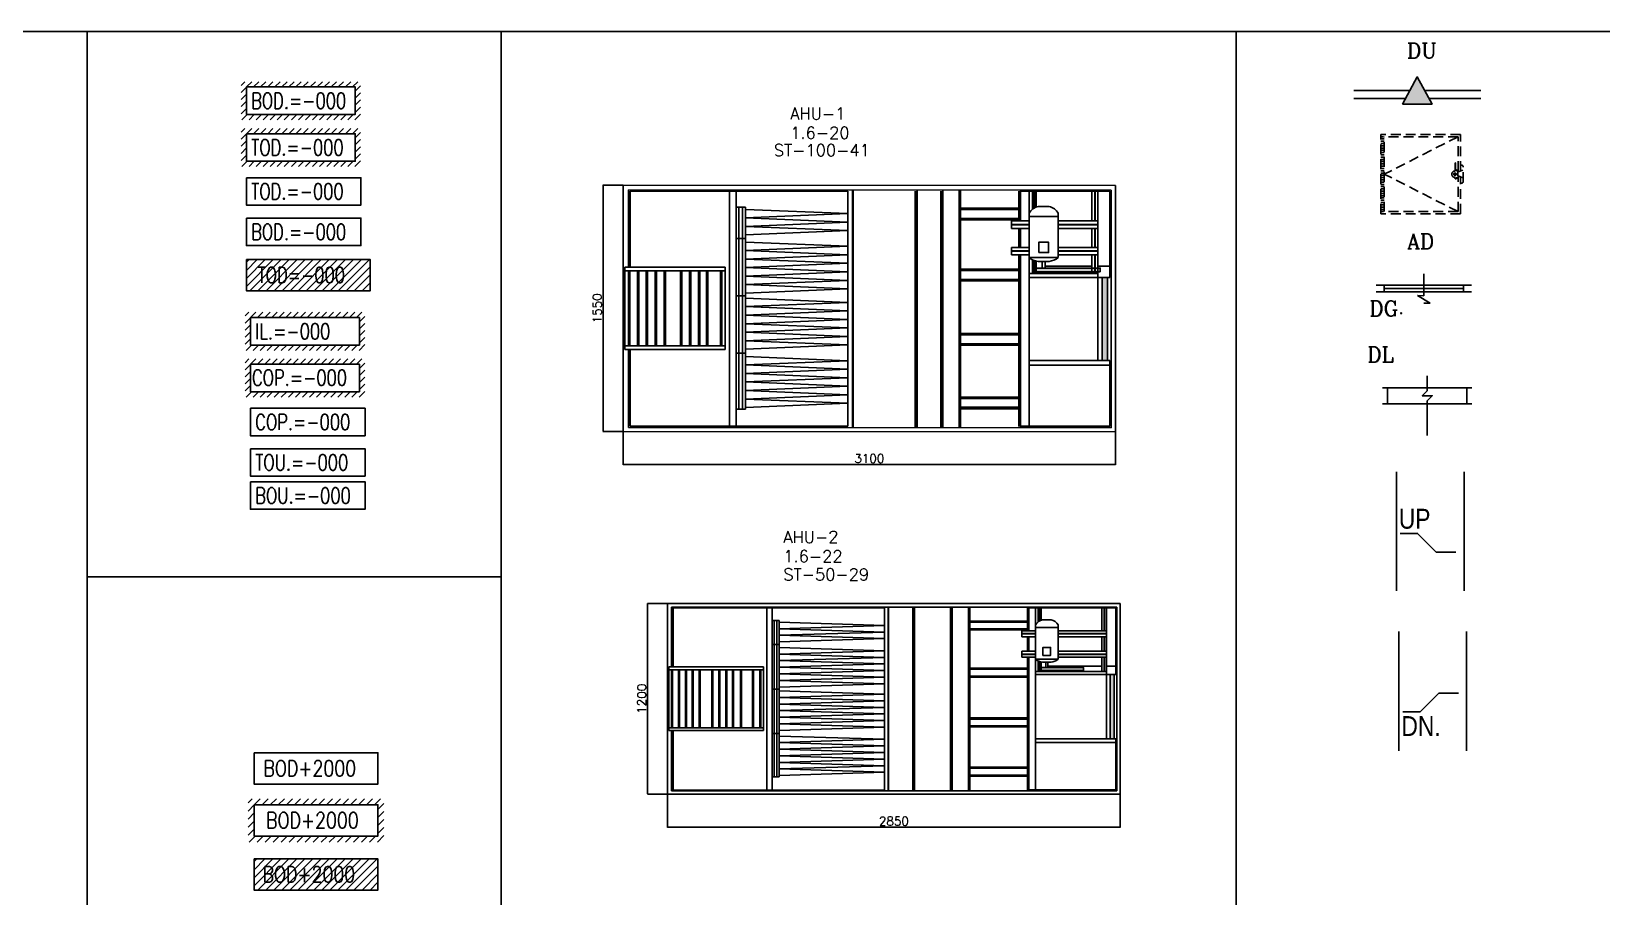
# Model space of a CAD drawing. Extents: x 462150 to 608263, y 35809 to 85242.
# Drawn here: x 579621 to 589503, y 75629 to 81073 of the extents above; entities that cross this region are included whole.
import ezdxf

# ---------------------------------------------------------------- set-up
doc = ezdxf.new("R2010")
doc.units = 0
doc.header["$LTSCALE"] = 500
doc.header["$MEASUREMENT"] = 0
doc.linetypes.add('HIDDEN', pattern=[0.375, 0.25, -0.125])
for name, color, linetype in [('AC-AD', 120, 'Continuous'), ('AC-DUCT SUPPLY', 4, 'Continuous'), ('AC-FLEXIBLE', 2, 'Continuous'), ('AC-LEADER', 7, 'Continuous'), ('BOTOM-OF-D-F-G', 7, 'Continuous'), ('EQP', 1, 'Continuous'), ('M-TEXT', 7, 'Continuous'), ('M_A_H_ARROW', 2, 'Continuous'), ('M_ARR', 2, 'Continuous'), ('M_DOOR-L', 101, 'Continuous'), ('M_SDUCT', 4, 'Continuous'), ('MFP-TEXT', 11, 'Continuous'), ('PL-W-DIM', 161, 'Continuous'), ('PL-W-TEXT', 7, 'Continuous')]:
    doc.layers.add(name, color=color, linetype=linetype)
doc.styles.add('FF-LOOP', font='romanc.shx', dxfattribs={"height": 2})
doc.styles.add('nour', font='swissci.ttf', dxfattribs={"height": 125})
doc.styles.add('PL-W-DIM', font='romanc.shx', dxfattribs={"height": 55})
doc.styles.add('PL-W-TEXT1', font='romanc.shx', dxfattribs={"height": 0.3})
doc.styles.add('ROMANS', font='romans.shx', dxfattribs={"width": 0.8, "height": 100})
doc.dimstyles.new('PL-W-DIM', dxfattribs={"dimscale": 0, "dimtxt": 55, "dimasz": 1, "dimexe": 2, "dimexo": 2, "dimgap": 10, "dimtad": 1, "dimdec": 0, "dimrnd": 5, "dimzin": 1, "dimdsep": 46, "dimtxsty": 'PL-W-DIM', "dimcen": 1, "dimdle": 0.025, "dimclrd": 256, "dimclre": 256, "dimclrt": 256, "dimadec": 0, "dimazin": 0, "dimtfac": 5, "dimtdec": 0, "dimtofl": 0, "dimtmove": 2, "dimatfit": 3, "dimfxl": 1, "dimtolj": 1, "dimtzin": 0, "dimarcsym": 0})

# ---------------------------------------------------------------- blocks, each defined once
blk = doc.blocks.new('AD')
at = {"layer": 'AC-AD', "linetype": 'HIDDEN', "ltscale": 0.5}
for p, q in [((478.6, 250), (-21.4, 250)), ((-21.4, -250), (-21.4, 250)), ((464.3, 235.7), (-21.4, 235.7)), ((0, 221.4), (-21.4, 221.4)), ((0, 207.1), (-21.4, 207.1)), ((464.3, 235.7), (0, 0)), ((0, -235.7), (0, 235.7)), ((464.3, 20.2), (464.3, 235.7)), ((478.6, 18.6), (478.6, 250)), ((0, 192.9), (-21.4, 192.9)), ((0, 178.6), (-21.4, 178.6)), ((0, 164.3), (-21.4, 164.3)), ((0, 150), (-21.4, 150)), ((0, 135.7), (-21.4, 135.7)), ((0, 121.4), (-21.4, 121.4)), ((0, 107.1), (-21.4, 107.1)), ((0, 92.9), (-21.4, 92.9)), ((0, 78.6), (-21.4, 78.6)), ((0, 64.3), (-21.4, 64.3)), ((0, 50), (-21.4, 50)), ((0, 35.7), (-21.4, 35.7)), ((0, 21.4), (-21.4, 21.4)), ((0, 7.1), (-21.4, 7.1)), ((464.3, -235.7), (0, 0)), ((445.9, 23.3), (445.9, 70.2)), ((448.4, 27.6), (448.4, 70.2)), ((462.4, -8), (462.4, 11.2)), ((495.2, 24.1), (464.4, 13.9)), ((478.6, 56.1), (488.2, 56.1)), ((495.3, -49), (495.3, 49)), ((0, -7.1), (-21.4, -7.1)), ((0, -21.4), (-21.4, -21.4)), ((0, -35.7), (-21.4, -35.7)), ((0, -50), (-21.4, -50)), ((0, -64.3), (-21.4, -64.3)), ((0, -78.6), (-21.4, -78.6)), ((0, -92.9), (-21.4, -92.9)), ((445.9, -24.3), (445.9, -28.8)), ((495.2, -24.1), (464.2, -10.6)), ((464.3, -235.7), (464.3, -21.3)), ((478.6, -250), (478.6, -16.9)), ((478.6, -56.1), (488.2, -56.1)), ((0, -107.1), (-21.4, -107.1)), ((0, -121.4), (-21.4, -121.4)), ((0, -135.7), (-21.4, -135.7)), ((0, -150), (-21.4, -150)), ((0, -164.3), (-21.4, -164.3)), ((0, -178.6), (-21.4, -178.6)), ((0, -192.9), (-21.4, -192.9)), ((0, -207.1), (-21.4, -207.1)), ((0, -221.4), (-21.4, -221.4)), ((464.3, -235.7), (-21.4, -235.7)), ((478.6, -250), (-21.4, -250))]:
    blk.add_line(p, q, dxfattribs=at)
for radius in [7.58, 3.68]:
    blk.add_circle((445, -0.5), radius, dxfattribs=at)
for centre, radius, start, end in [((445, -0.5), 20.2, 96.78899, 263.21101), ((442.2, 23.3), 3.71, 276.78899, 0), ((447.2, 70.2), 1.26, 0, 180), ((445, -0.5), 28.3, 33.8853, 88.20984), ((445, -0.5), 24.8, 36.1882, 87.95398), ((465.3, 11.2), 2.86, 108.26113, 180), ((488.2, 49), 7.14, 0, 90), ((442.2, -24.3), 3.71, 0, 83.21101), ((445, -0.5), 24.8, 272.04602, 332.76406), ((445, -0.5), 28.3, 271.79016, 333.23396), ((465.3, -8), 2.86, 180, 246.51841), ((488.2, -49), 7.14, 270, 0)]:
    blk.add_arc(centre, radius, start, end, dxfattribs=at)
blk = doc.blocks.new('*D558')
at = {"layer": 'Defpoints', "color": 0}
for p in [(583220, 80106), (583345.2, 80106), (583344.7, 78555.8)]:
    blk.add_point(p, dxfattribs=at)
at = {"layer": 'PL-W-DIM', "lineweight": -2}
for p, q in [((583343.2, 80106), (583218, 80106)), ((583219.6, 78556.9), (583220, 80105)), ((583342.7, 78555.8), (583217.6, 78555.9))]:
    blk.add_line(p, q, dxfattribs=at)
at = {"layer": 'PL-W-DIM'}
for points in [[(583219.8, 80105), (583220.2, 80105), (583220, 80106)], [(583219.4, 78556.9), (583219.7, 78556.9), (583219.6, 78555.9)]]:
    blk.add_solid(points, dxfattribs=at)
at = {"layer": 'PL-W-DIM', "insert": (583182.3, 79330.9), "char_height": 55, "attachment_point": 5, "rotation": 89.98347, "style": 'PL-W-DIM'}
blk.add_mtext('\\A1;1550', dxfattribs=at)
blk = doc.blocks.new('*D563')
at = {"layer": 'Defpoints', "color": 0}
for p in [(583499.5, 77474.3), (583624.2, 77474.3), (583624.2, 76274.3)]:
    blk.add_point(p, dxfattribs=at)
at = {"layer": 'PL-W-DIM', "lineweight": -2}
for p, q in [((583622.2, 77474.3), (583497.5, 77474.3)), ((583499.5, 76275.3), (583499.5, 77473.3)), ((583622.2, 76274.3), (583497.5, 76274.3))]:
    blk.add_line(p, q, dxfattribs=at)
at = {"layer": 'PL-W-DIM'}
for points in [[(583499.4, 77473.3), (583499.7, 77473.3), (583499.5, 77474.3)], [(583499.4, 76275.3), (583499.7, 76275.3), (583499.5, 76274.3)]]:
    blk.add_solid(points, dxfattribs=at)
at = {"layer": 'PL-W-DIM', "insert": (583462, 76874.3), "char_height": 55, "attachment_point": 5, "rotation": 90, "style": 'PL-W-DIM'}
blk.add_mtext('\\A1;1200', dxfattribs=at)
blk = doc.blocks.new('*D556')
at = {"layer": 'Defpoints', "color": 0}
for p in [(583624.2, 76274.3), (586474.2, 76274.3), (583624.2, 76067.1)]:
    blk.add_point(p, dxfattribs=at)
at = {"layer": 'PL-W-DIM', "lineweight": -2}
for p, q in [((583624.2, 76272.3), (583624.2, 76065.1)), ((586474.2, 76272.3), (586474.2, 76065.1)), ((586473.2, 76067.1), (583625.2, 76067.1))]:
    blk.add_line(p, q, dxfattribs=at)
at = {"layer": 'PL-W-DIM'}
for points in [[(583625.2, 76067.2), (583625.2, 76066.9), (583624.2, 76067.1)], [(586473.2, 76067.2), (586473.2, 76066.9), (586474.2, 76067.1)]]:
    blk.add_solid(points, dxfattribs=at)
at = {"layer": 'PL-W-DIM', "insert": (585049.2, 76104.6), "char_height": 55, "attachment_point": 5, "style": 'PL-W-DIM'}
blk.add_mtext('\\A1;2850', dxfattribs=at)
blk = doc.blocks.new('*D557')
at = {"layer": 'Defpoints', "color": 0}
for p in [(583344.7, 78555.8), (586444.4, 78556), (583344.7, 78348.6)]:
    blk.add_point(p, dxfattribs=at)
at = {"layer": 'PL-W-DIM', "lineweight": -2}
for p, q in [((583344.7, 78553.8), (583344.7, 78346.6)), ((586444.4, 78554), (586444.4, 78346.8)), ((586443.4, 78348.8), (583345.7, 78348.6))]:
    blk.add_line(p, q, dxfattribs=at)
at = {"layer": 'PL-W-DIM'}
for points in [[(583345.7, 78348.8), (583345.7, 78348.5), (583344.7, 78348.6)], [(586443.4, 78349), (586443.4, 78348.7), (586444.4, 78348.8)]]:
    blk.add_solid(points, dxfattribs=at)
at = {"layer": 'PL-W-DIM', "insert": (584894.6, 78386.2), "char_height": 55, "attachment_point": 5, "rotation": 0.00379, "style": 'PL-W-DIM'}
blk.add_mtext('\\A1;3100', dxfattribs=at)
blk = doc.blocks.new('M_A_H_ARROWS')
at = {"layer": 'M_A_H_ARROW'}
blk.add_lwpolyline([(6, 0, 0, 1, 0), (4, 0, 0, 0, 0), (0, 0, 0, 0, 0)], format="xyseb", dxfattribs=at)
blk = doc.blocks.new('M_A_H_ARROWR')
at = {"layer": 'M_A_H_ARROW', "color": 2}
blk.add_lwpolyline([(0, 0), (-2, 0), (-3.5, 0), (-4, 0.5), (-4, -0.5), (-4.5, 0), (-6, 0)], dxfattribs=at)
blk = doc.blocks.new('DL.')
at = {"layer": 'M_DOOR-L'}
for p, q in [((-281.2, 0), (281.2, 0)), ((-250, 0), (-250, -100)), ((250, 0), (250, -100)), ((-281.2, -100), (281.2, -100))]:
    blk.add_line(p, q, dxfattribs=at)
at = {"layer": 'M_ARR', "xscale": 62.5, "yscale": 62.5, "zscale": 62.5, "rotation": 270}
blk.add_blockref('M_A_H_ARROWR', (0, -300), dxfattribs=at)
blk = doc.blocks.new('SAR')
at = {"layer": 'AC-LEADER'}
for p, q in [((-0.1926, -0.0401), (-0.1452, 0.0401)), ((-0.1915, 0), (-0.1926, -0.0401)), ((-0.1452, 0.0401), (-0.1451, 0))]:
    blk.add_line(p, q, dxfattribs=at)
blk.add_lwpolyline([(-0.1915, 0), (-0.3301, 0)], dxfattribs=at)
blk.add_lwpolyline([(0, 0, 0, 0.0372, 0), (-0.0744, 0, 0, 0, 0), (-0.1451, 0, 0, 0, 0)], format="xyseb", dxfattribs=at)
blk = doc.blocks.new('DG')
at = {"layer": 'AC-DUCT SUPPLY'}
for p, q in [((0, 0.3), (0, -0.3)), ((0.0405, 0.3), (0.0405, -0.3)), ((0.0405, 0.25), (0, 0.25)), ((0.0405, -0.25), (0, -0.25))]:
    blk.add_line(p, q, dxfattribs=at)
at = {"layer": 'AC-LEADER'}
blk.add_line((0.0203, 0.25), (0.0203, -0.25), dxfattribs=at)
blk.add_blockref('SAR', (0.2576, 0))
blk = doc.blocks.new('DU')
at = {"layer": 'AC-FLEXIBLE'}
blk.add_hatch(color=256, dxfattribs=at).paths.add_polyline_path([(0, 0), (-93.4, -170.2), (93.4, -170.2)])
for p, q in [((-46.7, -85.1), (-400, -85.1)), ((400, -85.1), (46.7, -85.1)), ((-74.1, -135.1), (-400, -135.1)), ((400, -135.1), (74.1, -135.1))]:
    blk.add_line(p, q, dxfattribs=at)
blk.add_lwpolyline([(-93.4, -170.2), (93.4, -170.2), (0, 0), (0, 0)], close=True, dxfattribs=at)

msp = doc.modelspace()

# ---------------------------------------------------------------- hatches: boundary and pattern name
h = msp.add_hatch()
h.set_pattern_fill('ANSI31', color=256, scale=285.714286, style=0)
h.set_pattern_definition([(45, (564634.044, 86716.21), (-25.253814, 25.253814), [])])
h.paths.add_polyline_path([(581753.1, 79637.4), (580973.6, 79637.4), (580973.6, 79441), (581753.1, 79441)])
h.paths.add_polyline_path([(581017.2, 79465.3), (581688.1, 79465.3), (581688.1, 79615.3), (581017.2, 79615.3)], flags=24)
h = msp.add_hatch()
h.set_pattern_fill('ANSI31', color=256, scale=285.714286, style=0)
h.set_pattern_definition([(45, (564682.78, 84059.543), (-25.253814, 25.253814), [])])
h.paths.add_polyline_path([(581839.9, 76245), (580984.2, 76245), (580984.2, 75972.4), (581839.9, 75972.4)])
h.paths.add_polyline_path([(581801.8, 76206.9), (581801.8, 76010.5), (581022.3, 76010.5), (581022.3, 76206.9)], flags=16)
h.paths.add_polyline_path([(581065.9, 76034.8), (581736.8, 76034.8), (581736.8, 76184.8), (581065.9, 76184.8)], flags=8)
h = msp.add_hatch()
h.set_pattern_fill('ANSI31', color=256, scale=285.714286, style=0)
h.set_pattern_definition([(45, (564682.78, 82945.257), (-25.253814, 25.253814), [])])
h.paths.add_polyline_path([(581801.8, 75866.5), (581022.3, 75866.5), (581022.3, 75670), (581801.8, 75670)])
h.paths.add_polyline_path([(581065.9, 75694.4), (581736.8, 75694.4), (581736.8, 75844.4), (581065.9, 75844.4)], flags=24)
at = {"layer": 'BOTOM-OF-D-F-G'}
h = msp.add_hatch(dxfattribs=at)
h.set_pattern_fill('ANSI31', scale=251.428571, style=0)
h.set_pattern_definition([(45, (566594.787, 87633.55), (-22.223356, 22.223356), [])])
h.paths.add_polyline_path([(581693.1, 80756.8), (580940, 80756.8), (580940, 80516.9), (581693.1, 80516.9)])
h.paths.add_polyline_path([(581659.5, 80723.3), (581659.5, 80550.4), (580973.6, 80550.4), (580973.6, 80723.3)], flags=16)
h.paths.add_polyline_path([(581011.9, 80571.8), (581602.4, 80571.8), (581602.4, 80703.8), (581011.9, 80703.8)], flags=8)
h = msp.add_hatch(dxfattribs=at)
h.set_pattern_fill('ANSI31', scale=251.428571, style=0)
h.set_pattern_definition([(45, (566594.787, 87339.55), (-22.223356, 22.223356), [])])
h.paths.add_polyline_path([(581693.1, 80462.8), (580940, 80462.8), (580940, 80222.9), (581693.1, 80222.9)])
h.paths.add_polyline_path([(581659.5, 80429.3), (581659.5, 80256.4), (580973.6, 80256.4), (580973.6, 80429.3)], flags=16)
h.paths.add_polyline_path([(581011.9, 80277.8), (581602.4, 80277.8), (581602.4, 80409.8), (581011.9, 80409.8)], flags=8)
h = msp.add_hatch(dxfattribs=at)
h.set_pattern_fill('ANSI31', scale=251.428571, style=0)
h.set_pattern_definition([(45, (566620.57, 86182.83), (-22.223356, 22.223356), [])])
h.paths.add_polyline_path([(581718.9, 79306.1), (580965.8, 79306.1), (580965.8, 79066.1), (581718.9, 79066.1)])
h.paths.add_polyline_path([(581685.3, 79272.5), (581685.3, 79099.7), (580999.4, 79099.7), (580999.4, 79272.5)], flags=16)
h.paths.add_polyline_path([(581037.7, 79121.1), (581628.2, 79121.1), (581628.2, 79253.1), (581037.7, 79253.1)], flags=8)
h = msp.add_hatch(dxfattribs=at)
h.set_pattern_fill('ANSI31', scale=251.428571, style=0)
h.set_pattern_definition([(45, (566620.57, 85888.83), (-22.223356, 22.223356), [])])
h.paths.add_polyline_path([(581718.9, 79012.1), (580965.8, 79012.1), (580965.8, 78772.1), (581718.9, 78772.1)])
h.paths.add_polyline_path([(581685.3, 78978.5), (581685.3, 78805.7), (580999.4, 78805.7), (580999.4, 78978.5)], flags=16)
h.paths.add_polyline_path([(581037.7, 78827.1), (581628.2, 78827.1), (581628.2, 78959.1), (581037.7, 78959.1)], flags=8)
at = {"layer": 'EQP'}
for points in [[(586348.5, 79559.8), (585921.9, 79559.8), (585921.9, 79583.6), (586348.5, 79583.6)], [(586393.7, 79525.6), (586393.7, 79003.4), (586361.1, 79003.4), (586361.1, 79525.6)], [(586241.7, 77052.9), (585957.6, 77052.9), (585957.6, 77071.4), (586241.7, 77071.4)], [(586435, 77026.5), (586435, 76622.2), (586409.7, 76622.2), (586409.7, 77026.5)]]:
    msp.add_hatch(color=256, dxfattribs=at).paths.add_polyline_path(points)

# ---------------------------------------------------------------- linework, layer by layer
msp.add_line((579971.4, 77641.9), (582578.3, 77641.9))
for points in [[(577364.5, 81073), (579971.4, 81073), (579971.4, 70092.2), (577364.5, 70092.2)], [(579971.4, 81073), (582578.3, 81073), (582578.3, 70092.2), (579971.4, 70092.2)], [(582578.3, 81073), (587204.2, 81073), (587204.2, 70092.2), (582578.3, 70092.2)], [(587204.2, 81073), (589811.1, 81073), (589811.1, 70092.2), (587204.2, 70092.2)]]:
    msp.add_lwpolyline(points, close=True)
at = {"layer": 'BOTOM-OF-D-F-G', "color": 7}
for points in [[(580973.6, 80723.3), (581659.5, 80723.3), (581659.5, 80550.4), (580973.6, 80550.4)], [(580973.6, 80429.3), (581659.5, 80429.3), (581659.5, 80256.4), (580973.6, 80256.4)], [(580973.6, 80152.7), (581695, 80152.7), (581695, 79979.9), (580973.6, 79979.9)], [(580973.6, 79898.2), (581695, 79898.2), (581695, 79725.4), (580973.6, 79725.4)], [(580973.6, 79637.4), (581753.1, 79637.4), (581753.1, 79441), (580973.6, 79441)], [(580999.4, 79272.5), (581685.3, 79272.5), (581685.3, 79099.7), (580999.4, 79099.7)], [(580999.4, 78978.5), (581685.3, 78978.5), (581685.3, 78805.7), (580999.4, 78805.7)], [(580999.4, 78702), (581720.8, 78702), (581720.8, 78529.2), (580999.4, 78529.2)], [(580999.4, 78447.5), (581720.8, 78447.5), (581720.8, 78274.7), (580999.4, 78274.7)], [(580999.4, 78239.5), (581720.8, 78239.5), (581720.8, 78066.7), (580999.4, 78066.7)]]:
    msp.add_lwpolyline(points, close=True, dxfattribs=at)
at = {"layer": 'BOTOM-OF-D-F-G', "color": 7, "elevation": 0}
for points in [[(581022.3, 76533.9), (581801.8, 76533.9), (581801.8, 76337.4), (581022.3, 76337.4)], [(581022.3, 76206.9), (581801.8, 76206.9), (581801.8, 76010.5), (581022.3, 76010.5)], [(581022.3, 75866.5), (581801.8, 75866.5), (581801.8, 75670), (581022.3, 75670)]]:
    msp.add_lwpolyline(points, close=True, dxfattribs=at)
at = {"layer": 'EQP'}
for p, q in [((583345.2, 80106), (583345.2, 78556)), ((583345.2, 80106), (586444.4, 80104)), ((583379.1, 80075.7), (583379.1, 79589.3)), ((583379.1, 80075.7), (586417.5, 80073.8)), ((583390.4, 80068.8), (583390.4, 79589.3)), ((584760.4, 80068.8), (583390.4, 80068.8)), ((584014.2, 78588.3), (584014.2, 80068.8)), ((584057.2, 78588.3), (584057.2, 80068.8)), ((584759.2, 78588.3), (584759.2, 80068.8)), ((584789.4, 78581.4), (584789.4, 80075.7)), ((584792.5, 78581.4), (584792.5, 80075.7)), ((585182.3, 78581.4), (585182.3, 80068.8)), ((585185.4, 78581.4), (585185.4, 80068.8)), ((585195.1, 78581.4), (585195.1, 80075.7)), ((585343.9, 78581.4), (585343.9, 80068.8)), ((585347.1, 78581.4), (585347.1, 80068.8)), ((585356.7, 78581.4), (585356.7, 80075.7)), ((585459.2, 78579.4), (585459.2, 80073.8)), ((585468.8, 78579.4), (585468.8, 80073.8)), ((585836, 79880.4), (585836, 80066.9)), ((585845.7, 79880.4), (585845.7, 80073.8)), ((586407.6, 80066.9), (585845.7, 80066.9)), ((585900.2, 80066.9), (585900.2, 78588.7)), ((585921.9, 80066.9), (585921.9, 79954.5)), ((585932.7, 80066.9), (585932.7, 79961.6)), ((585937, 80066.9), (585937, 79963.9)), ((585945, 80066.9), (585945, 79967.2)), ((586295.2, 79880.4), (586295.2, 80066.9)), ((586313.2, 79880.4), (586313.2, 80066.9)), ((586317, 79880.4), (586317, 80066.9)), ((586332.1, 79003.4), (586332.1, 80066.9)), ((586407.6, 79525.6), (586407.6, 80066.9)), ((586417.5, 80073.8), (586417.5, 78579.4)), ((586444.4, 80104), (586444.4, 78554)), ((584114.9, 79966.2), (584057.2, 79966.2)), ((584073.4, 79966.2), (584073.4, 78695.7)), ((584096.5, 79966.2), (584096.5, 78695.7)), ((584114.9, 79966.2), (584114.9, 78695.7)), ((584114.9, 79953.5), (584759.2, 79926.7)), ((585468.8, 79960.5), (585836, 79960.5)), ((585468.8, 79951.9), (585836, 79951.9)), ((586026.4, 79970.4), (585956.9, 79970.4)), ((586026.4, 79970.4), (585956.9, 79970.4)), ((584114.9, 79900), (584759.2, 79926.7)), ((584114.9, 79900), (584759.2, 79873.2)), ((584114.9, 79846.4), (584759.2, 79873.2)), ((585468.8, 79896.3), (585836, 79896.3)), ((585468.8, 79887.7), (585836, 79887.7)), ((585789.7, 79833.1), (585789.7, 79880.4)), ((585900.2, 79880.4), (585789.7, 79880.4)), ((585789.7, 79857.9), (585900.2, 79857.9)), ((585789.7, 79855.6), (585900.2, 79855.6)), ((586083.1, 79909), (585900.2, 79909)), ((586083.1, 79909), (585900.2, 79909)), ((586083.1, 79928.7), (586083.1, 79650)), ((586083.1, 79909), (586083.1, 79650)), ((586332.1, 79880.4), (586083.1, 79880.4)), ((586083.1, 79857.9), (586332.1, 79857.9)), ((586083.1, 79855.6), (586332.1, 79855.6)), ((584114.9, 79770.4), (584057.2, 79770.4)), ((584114.9, 79846.4), (584759.2, 79819.6)), ((584114.9, 79792.8), (584759.2, 79819.6)), ((585789.7, 79833.1), (585900.2, 79833.1)), ((585836, 79714.4), (585836, 79833.1)), ((585845.7, 79714.4), (585845.7, 79833.1)), ((586332.1, 79833.1), (586083.1, 79833.1)), ((586295.2, 79714.4), (586295.2, 79833.1)), ((586313.2, 79714.4), (586313.2, 79833.1)), ((586317, 79714.4), (586317, 79833.1)), ((584114.9, 79747.7), (584759.2, 79720.9)), ((584114.9, 79694.2), (584759.2, 79720.9)), ((584114.9, 79694.2), (584759.2, 79667.4)), ((584114.9, 79640.6), (584759.2, 79667.4)), ((585789.7, 79667.1), (585789.7, 79714.4)), ((585900.2, 79714.4), (585789.7, 79714.4)), ((585789.7, 79691.9), (585900.2, 79691.9)), ((585789.7, 79689.6), (585900.2, 79689.6)), ((585789.7, 79667.1), (585900.2, 79667.1)), ((585836, 78586.3), (585836, 79667.1)), ((585845.7, 78579.4), (585845.7, 79667.1)), ((586332.1, 79714.4), (586083.1, 79714.4)), ((586083.1, 79691.9), (586332.1, 79691.9)), ((586083.1, 79689.6), (586332.1, 79689.6)), ((586332.1, 79667.1), (586083.1, 79667.1)), ((586295.2, 79549.2), (586295.2, 79667.1)), ((586313.2, 79549.2), (586313.2, 79667.1)), ((586317, 79549.2), (586317, 79667.1)), ((583356.3, 79589.3), (583356.3, 79072.6)), ((583356.3, 79589.3), (583986.4, 79589.3)), ((583356.3, 79566.8), (583986.4, 79566.8)), ((583379.1, 79566.8), (583379.1, 79095.1)), ((583387.2, 79566.8), (583387.2, 79095.1)), ((583435.1, 79566.8), (583435.1, 79095.1)), ((583443.2, 79566.8), (583443.2, 79095.1)), ((583491.1, 79566.8), (583491.1, 79095.1)), ((583499.2, 79566.8), (583499.2, 79095.1)), ((583547.1, 79566.8), (583547.1, 79095.1)), ((583555.2, 79566.8), (583555.2, 79095.1)), ((583603.1, 79566.8), (583603.1, 79095.1)), ((583611.2, 79566.8), (583611.2, 79095.1)), ((583706.8, 79566.8), (583706.8, 79095.1)), ((583714.9, 79566.8), (583714.9, 79095.1)), ((583762.8, 79566.8), (583762.8, 79095.1)), ((583770.9, 79566.8), (583770.9, 79095.1)), ((583818.8, 79566.8), (583818.8, 79095.1)), ((583826.9, 79566.8), (583826.9, 79095.1)), ((583870.3, 79566.8), (583870.3, 79095.1)), ((583878.4, 79566.8), (583878.4, 79095.1)), ((583958.9, 79566.8), (583958.9, 79095.1)), ((583967, 79566.8), (583967, 79095.1)), ((583986.4, 79589.3), (583986.4, 79072.6)), ((584114.9, 79640.6), (584759.2, 79613.8)), ((584114.9, 79587), (584759.2, 79613.8)), ((584114.9, 79587), (584759.2, 79560.2)), ((584114.9, 79533.5), (584759.2, 79560.2)), ((585468.8, 79577), (585836, 79577)), ((585468.8, 79568.4), (585836, 79568.4)), ((586083.1, 79650), (585900.2, 79650)), ((586083.1, 79650), (585900.2, 79650)), ((585921.9, 79549.2), (585921.9, 79635.4)), ((585932.7, 79549.2), (585932.7, 79631)), ((585937, 79549.2), (585937, 79629.6)), ((585945, 79549.2), (585945, 79627.7)), ((586026.4, 79626.1), (585956.9, 79626.1)), ((586026.4, 79626.1), (585956.9, 79626.1)), ((585983.4, 79583.6), (585983.4, 79626.1)), ((586000.4, 79583.6), (586000.4, 79626.1)), ((586295.2, 79595), (586000.4, 79595)), ((586407.6, 79595), (586332.1, 79595)), ((584114.9, 79533.5), (584759.2, 79506.7)), ((584114.9, 79479.9), (584759.2, 79506.7)), ((584114.9, 79479.9), (584759.2, 79453.1)), ((585468.8, 79512.8), (585836, 79512.8)), ((585468.8, 79504.2), (585836, 79504.2)), ((586332.1, 79549.2), (585900.2, 79549.2)), ((586407.6, 79525.6), (585900.2, 79525.6)), ((584114.9, 79409.4), (584057.2, 79409.4)), ((584114.9, 79426.3), (584759.2, 79453.1)), ((584114.9, 79394.7), (584759.2, 79368)), ((584114.9, 79341.2), (584759.2, 79368)), ((584114.9, 79341.2), (584759.2, 79314.4)), ((584114.9, 79287.6), (584759.2, 79314.4)), ((584114.9, 79287.6), (584759.2, 79260.8)), ((584114.9, 79234), (584759.2, 79260.8)), ((584114.9, 79234), (584759.2, 79207.3)), ((584114.9, 79180.5), (584759.2, 79207.3)), ((584114.9, 79180.5), (584759.2, 79153.7)), ((585468.8, 79172.5), (585836, 79172.5)), ((585468.8, 79163.9), (585836, 79163.9)), ((583356.3, 79095.1), (583986.4, 79095.1)), ((583356.3, 79072.6), (583986.4, 79072.6)), ((583379.1, 79072.6), (583379.1, 78581.4)), ((583390.4, 79072.6), (583390.4, 78588.3)), ((584114.9, 79126.9), (584759.2, 79153.7)), ((584114.9, 79126.9), (584759.2, 79100.1)), ((584114.9, 79073.4), (584759.2, 79100.1)), ((585468.8, 79108.3), (585836, 79108.3)), ((585468.8, 79099.7), (585836, 79099.7)), ((584114.9, 79048.7), (584057.2, 79048.7)), ((584114.9, 79027.9), (584759.2, 79001.1)), ((584114.9, 78974.3), (584759.2, 79001.1)), ((584114.9, 78974.3), (584759.2, 78947.6)), ((586407.6, 79003.4), (585900.2, 79003.4)), ((586407.6, 78973.5), (585900.2, 78973.5)), ((586407.6, 78588.7), (586407.6, 79003.4)), ((584114.9, 78920.8), (584759.2, 78947.6)), ((584114.9, 78920.8), (584759.2, 78894)), ((584114.9, 78867.2), (584759.2, 78894)), ((584114.9, 78867.2), (584759.2, 78840.4)), ((584114.9, 78813.7), (584759.2, 78840.4)), ((584114.9, 78813.7), (584759.2, 78786.9)), ((584114.9, 78760.1), (584759.2, 78786.9)), ((585468.8, 78772.1), (585836, 78772.1)), ((584114.9, 78695.7), (584057.2, 78695.7)), ((584114.9, 78760.1), (584759.2, 78733.3)), ((584114.9, 78706.5), (584759.2, 78733.3)), ((585468.8, 78763.5), (585836, 78763.5)), ((585468.8, 78707.8), (585836, 78707.8)), ((585468.8, 78699.2), (585836, 78699.2)), ((583379.1, 78581.4), (586417.5, 78579.4)), ((584760.4, 78588.3), (583390.4, 78588.3)), ((586407.6, 78588.7), (585845.7, 78588.7)), ((583345.2, 78556), (586444.4, 78554)), ((583624.2, 77474.3), (583624.2, 76274.3)), ((583624.2, 77474.3), (586474.2, 77474.3)), ((583650.5, 77450.9), (583650.5, 77074.3)), ((583650.5, 77450.9), (586453.4, 77450.9)), ((583659.2, 77445.5), (583659.2, 77074.3)), ((584990.8, 77445.5), (583659.2, 77445.5)), ((584249.2, 76299.3), (584249.2, 77445.5)), ((584282.5, 76299.3), (584282.5, 77445.5)), ((584989.8, 76299.3), (584989.8, 77445.5)), ((585013.2, 76294), (585013.2, 77450.9)), ((585015.7, 76294), (585015.7, 77450.9)), ((585168.1, 76294), (585168.1, 77445.5)), ((585170.5, 76294), (585170.5, 77445.5)), ((585178, 76294), (585178, 77450.9)), ((585406.2, 76294), (585406.2, 77445.5)), ((585408.6, 76294), (585408.6, 77445.5)), ((585416.1, 76294), (585416.1, 77450.9)), ((585519.6, 76294), (585519.6, 77450.9)), ((585527.1, 76294), (585527.1, 77450.9)), ((585891.1, 77301.1), (585891.1, 77445.5)), ((585898.6, 77301.1), (585898.6, 77450.9)), ((586445.8, 77445.5), (585898.6, 77445.5)), ((585940.8, 77445.5), (585940.8, 76301.2)), ((585957.6, 77445.5), (585957.6, 77358.5)), ((585965.9, 77445.5), (585965.9, 77364.1)), ((585969.2, 77445.5), (585969.2, 77365.8)), ((585975.5, 77445.5), (585975.5, 77368.4)), ((586358.7, 77301.1), (586358.7, 77445.5)), ((586372.7, 77301.1), (586372.7, 77445.5)), ((586375.6, 77301.1), (586375.6, 77445.5)), ((586387.3, 76622.2), (586387.3, 77445.5)), ((586445.8, 77026.5), (586445.8, 77445.5)), ((586453.4, 77450.9), (586453.4, 76294)), ((586474.2, 77474.3), (586474.2, 76274.3)), ((584327.2, 77366.1), (584282.5, 77366.1)), ((584295, 77366.1), (584295, 76382.5)), ((584312.9, 77366.1), (584312.9, 76382.5)), ((584327.2, 77366.1), (584327.2, 76382.5)), ((584327.2, 77356.3), (584989.8, 77335.5)), ((584327.2, 77314.8), (584989.8, 77335.5)), ((584327.2, 77314.8), (584989.8, 77294.1)), ((584327.2, 77273.3), (584989.8, 77294.1)), ((585527.1, 77363.2), (585891.1, 77363.2)), ((585527.1, 77356.5), (585891.1, 77356.5)), ((585527.1, 77313.5), (585891.1, 77313.5)), ((585527.1, 77306.8), (585891.1, 77306.8)), ((585855.2, 77264.6), (585855.2, 77301.1)), ((585940.8, 77301.1), (585855.2, 77301.1)), ((585855.2, 77283.7), (585940.8, 77283.7)), ((586082.3, 77323.3), (585940.8, 77323.3)), ((586082.3, 77323.3), (585940.8, 77323.3)), ((586038.5, 77370.9), (585984.6, 77370.9)), ((586038.5, 77370.9), (585984.6, 77370.9)), ((586082.3, 77338.6), (586082.3, 77122.8)), ((586082.3, 77323.3), (586082.3, 77122.8)), ((586387.3, 77301.1), (586082.3, 77301.1)), ((586082.3, 77283.7), (586387.3, 77283.7)), ((584327.2, 77214.5), (584282.5, 77214.5)), ((584327.2, 77273.3), (584989.8, 77252.6)), ((584327.2, 77231.9), (584989.8, 77252.6)), ((584327.2, 77196.9), (584989.8, 77176.2)), ((585855.2, 77282), (585940.8, 77282)), ((585855.2, 77264.6), (585940.8, 77264.6)), ((585891.1, 77172.6), (585891.1, 77264.6)), ((585898.6, 77172.6), (585898.6, 77264.6)), ((586082.3, 77282), (586387.3, 77282)), ((586387.3, 77264.6), (586082.3, 77264.6)), ((586358.7, 77172.6), (586358.7, 77264.6)), ((586372.7, 77172.6), (586372.7, 77264.6)), ((586375.6, 77172.6), (586375.6, 77264.6)), ((584327.2, 77155.5), (584989.8, 77176.2)), ((584327.2, 77155.5), (584989.8, 77134.7)), ((584327.2, 77114), (584989.8, 77134.7)), ((584327.2, 77114), (584989.8, 77093.3)), ((584327.2, 77072.5), (584989.8, 77093.3)), ((585855.2, 77136), (585855.2, 77172.6)), ((585940.8, 77172.6), (585855.2, 77172.6)), ((585855.2, 77155.2), (585940.8, 77155.2)), ((585855.2, 77153.5), (585940.8, 77153.5)), ((585855.2, 77136), (585940.8, 77136)), ((585891.1, 76299.3), (585891.1, 77136)), ((585898.6, 76294), (585898.6, 77136)), ((586082.3, 77122.8), (585940.8, 77122.8)), ((586082.3, 77122.8), (585940.8, 77122.8)), ((585957.6, 77044.8), (585957.6, 77111.5)), ((585965.9, 77044.8), (585965.9, 77108.1)), ((585969.2, 77044.8), (585969.2, 77107)), ((585975.5, 77044.8), (585975.5, 77105.5)), ((586038.5, 77104.3), (585984.6, 77104.3)), ((586038.5, 77104.3), (585984.6, 77104.3)), ((586005.1, 77071.4), (586005.1, 77104.3)), ((586018.3, 77071.4), (586018.3, 77104.3)), ((586387.3, 77172.6), (586082.3, 77172.6)), ((586082.3, 77155.2), (586387.3, 77155.2)), ((586082.3, 77153.5), (586387.3, 77153.5)), ((586387.3, 77136), (586082.3, 77136)), ((586358.7, 77044.8), (586358.7, 77136)), ((586372.7, 77044.8), (586372.7, 77136)), ((586375.6, 77044.8), (586375.6, 77136)), ((583632.9, 77074.3), (583632.9, 76674.3)), ((583632.9, 77074.3), (584227.6, 77074.3)), ((583632.9, 77056.9), (584227.6, 77056.9)), ((583650.5, 77056.9), (583650.5, 76691.7)), ((583656.8, 77056.9), (583656.8, 76691.7)), ((583693.9, 77056.9), (583693.9, 76691.7)), ((583700.1, 77056.9), (583700.1, 76691.7)), ((583737.2, 77056.9), (583737.2, 76691.7)), ((583743.5, 77056.9), (583743.5, 76691.7)), ((583780.6, 77056.9), (583780.6, 76691.7)), ((583786.8, 77056.9), (583786.8, 76691.7)), ((583823.9, 77056.9), (583823.9, 76691.7)), ((583830.2, 77056.9), (583830.2, 76691.7)), ((583904.2, 77056.9), (583904.2, 76691.7)), ((583910.5, 77056.9), (583910.5, 76691.7)), ((583947.5, 77056.9), (583947.5, 76691.7)), ((583953.8, 77056.9), (583953.8, 76691.7)), ((583990.9, 77056.9), (583990.9, 76691.7)), ((583997.1, 77056.9), (583997.1, 76691.7)), ((584034.2, 77056.9), (584034.2, 76691.7)), ((584040.5, 77056.9), (584040.5, 76691.7)), ((584083.8, 77056.9), (584083.8, 76691.7)), ((584090.1, 77056.9), (584090.1, 76691.7)), ((584158.5, 77056.9), (584158.5, 76691.7)), ((584164.7, 77056.9), (584164.7, 76691.7)), ((584206.4, 77056.9), (584206.4, 76691.7)), ((584212.7, 77056.9), (584212.7, 76691.7)), ((584227.6, 77074.3), (584227.6, 76674.3)), ((584327.2, 77072.5), (584989.8, 77051.8)), ((584327.2, 77031.1), (584989.8, 77051.8)), ((584327.2, 77031.1), (584989.8, 77010.3)), ((584327.2, 76989.6), (584989.8, 77010.3)), ((584327.2, 76989.6), (584989.8, 76968.9)), ((585527.1, 77066.3), (585891.1, 77066.3)), ((585527.1, 77059.6), (585891.1, 77059.6)), ((585527.1, 77016.6), (585891.1, 77016.6)), ((585527.1, 77009.9), (585891.1, 77009.9)), ((586387.3, 77044.8), (585940.8, 77044.8)), ((586445.8, 77026.5), (585940.8, 77026.5)), ((586358.7, 77080.2), (586018.3, 77080.2)), ((586445.8, 77080.2), (586387.3, 77080.2)), ((584327.2, 76935), (584282.5, 76935)), ((584327.2, 76948.1), (584989.8, 76968.9)), ((584327.2, 76923.7), (584989.8, 76902.9)), ((584327.2, 76882.2), (584989.8, 76902.9)), ((584327.2, 76882.2), (584989.8, 76861.5)), ((584327.2, 76840.7), (584989.8, 76861.5)), ((584327.2, 76840.7), (584989.8, 76820)), ((584327.2, 76799.3), (584989.8, 76820)), ((584327.2, 76799.3), (584989.8, 76778.5)), ((583632.9, 76691.7), (584227.6, 76691.7)), ((584327.2, 76757.8), (584989.8, 76778.5)), ((584327.2, 76757.8), (584989.8, 76737.1)), ((584327.2, 76716.3), (584989.8, 76737.1)), ((584327.2, 76716.3), (584989.8, 76695.6)), ((584327.2, 76674.9), (584989.8, 76695.6)), ((585527.1, 76753.1), (585891.1, 76753.1)), ((585527.1, 76746.5), (585891.1, 76746.5)), ((585527.1, 76703.4), (585891.1, 76703.4)), ((585527.1, 76696.8), (585891.1, 76696.8)), ((583632.9, 76674.3), (584227.6, 76674.3)), ((583650.5, 76674.3), (583650.5, 76294)), ((583659.2, 76674.3), (583659.2, 76299.3)), ((584327.2, 76655.8), (584282.5, 76655.8)), ((584327.2, 76639.7), (584989.8, 76618.9)), ((584327.2, 76598.2), (584989.8, 76618.9)), ((584327.2, 76598.2), (584989.8, 76577.5)), ((586445.8, 76622.2), (585940.8, 76622.2)), ((586445.8, 76599), (585940.8, 76599)), ((586445.8, 76301.2), (586445.8, 76622.2)), ((584327.2, 76556.7), (584989.8, 76577.5)), ((584327.2, 76556.7), (584989.8, 76536)), ((584327.2, 76515.3), (584989.8, 76536)), ((584327.2, 76515.3), (584989.8, 76494.5)), ((584327.2, 76473.8), (584989.8, 76494.5)), ((584327.2, 76473.8), (584989.8, 76453.1)), ((584327.2, 76432.3), (584989.8, 76453.1)), ((584327.2, 76432.3), (584989.8, 76411.6)), ((584327.2, 76390.9), (584989.8, 76411.6)), ((585527.1, 76443.1), (585891.1, 76443.1)), ((585527.1, 76436.4), (585891.1, 76436.4)), ((585527.1, 76393.4), (585891.1, 76393.4)), ((584990.8, 76299.3), (583659.2, 76299.3)), ((584327.2, 76382.5), (584282.5, 76382.5)), ((585527.1, 76386.7), (585891.1, 76386.7)), ((586445.8, 76301.2), (585898.6, 76301.2)), ((583624.2, 76274.3), (586474.2, 76274.3)), ((583650.5, 76294), (586453.4, 76294))]:
    msp.add_line(p, q, dxfattribs=at)
for points in [[(585960.7, 79681), (586022.6, 79681), (586022.6, 79746.6), (585960.7, 79746.6)], [(586348.5, 79559.8), (585921.9, 79559.8), (585921.9, 79583.6), (586348.5, 79583.6)], [(586393.7, 79525.6), (586393.7, 79003.4), (586361.1, 79003.4), (586361.1, 79525.6)], [(585987.6, 77146.8), (586035.5, 77146.8), (586035.5, 77197.6), (585987.6, 77197.6)], [(586241.7, 77052.9), (585957.6, 77052.9), (585957.6, 77071.4), (586241.7, 77071.4)], [(586435, 77026.5), (586435, 76622.2), (586409.7, 76622.2), (586409.7, 77026.5)]]:
    msp.add_lwpolyline(points, close=True, dxfattribs=at)
for centre, radius, start, end in [((585972.4, 79890.1), 81.9, 100.9408, 151.83738), ((586010.9, 79890.1), 81.9, 28.16262, 79.0592), ((585963.2, 79720.3), 94.3, 228.17746, 266.19323), ((586015.8, 79730.7), 105, 275.80733, 309.82198), ((585996.7, 77308.6), 63.4, 100.9408, 151.83738), ((586026.4, 77308.6), 63.4, 28.16262, 79.0592), ((585989.5, 77177.2), 73, 228.17746, 266.19323), ((586030.2, 77185.2), 81.3, 275.80733, 309.82198)]:
    msp.add_arc(centre, radius, start, end, dxfattribs=at)
at = {"layer": 'M_A_H_ARROW', "color": 2}
for points in [[(588393.5, 75814.2, 0, 80, 0), (588393.5, 75974.2, 0, 0, 0), (588393.5, 76094.2, 0, 0, 0), (588353.5, 76134.2, 0, 0, 0), (588433.5, 76134.2, 0, 0, 0), (588393.5, 76174.2, 0, 0, 0), (588393.5, 76294.2, 0, 0, 0)], [(588269.2, 75814.2, 0, 80, 0), (588156.1, 75927.4, 0, 0, 0), (588071.3, 76012.2, 0, 0, 0), (588014.7, 76012.2, 0, 0, 0), (588071.3, 76068.8, 0, 0, 0), (588014.7, 76068.8, 0, 0, 0), (587929.8, 76153.7, 0, 0, 0)], [(588517.7, 75814.2, 0, 80, 0), (588630.8, 75927.4, 0, 0, 0), (588715.6, 76012.2, 0, 0, 0), (588772.2, 76012.2, 0, 0, 0), (588715.6, 76068.8, 0, 0, 0), (588772.2, 76068.8, 0, 0, 0), (588857.1, 76153.7, 0, 0, 0)]]:
    msp.add_lwpolyline(points, format="xyseb", dxfattribs=at)
at = {"layer": 'M_SDUCT', "color": 2}
for p, q in [((588211.9, 78302.3, 0), (588211.9, 77552.3, 0)), ((588637.7, 78302.3, 0), (588637.7, 77552.3, 0)), ((588228.2, 77296.6, 0), (588228.2, 76546.6, 0)), ((588654, 77296.6, 0), (588654, 76546.6, 0))]:
    msp.add_line(p, q, dxfattribs=at)
at = {"layer": 'M_SDUCT', "color": 2, "elevation": 0}
for points in [[(588586, 77796.8), (588463.1, 77796.8), (588345.1, 77914.8), (588236.4, 77914.8)], [(588602.3, 76909.1), (588479.4, 76909.1), (588361.4, 76791.1), (588252.7, 76791.1)]]:
    msp.add_lwpolyline(points, dxfattribs=at)

# ---------------------------------------------------------------- block references
for name, p in [('DU', (588343.7, 80786.3)), ('DL.', (588406.3, 78830.4, 0))]:
    msp.add_blockref(name, p)
at = {"xscale": 1000, "yscale": 1000, "zscale": 1000, "rotation": 270}
msp.add_blockref('DG', (588385.2, 79475.5), dxfattribs=at)
at = {"layer": 'M-TEXT', "linetype": 'Continuous'}
msp.add_blockref('AD', (588135.9, 80174.9, 0), dxfattribs=at)
at = {"layer": 'M_A_H_ARROW', "xscale": -49, "yscale": 49, "zscale": 49}
for p in [(588542, 78138.1, 0), (588558.4, 77132.4, 0)]:
    msp.add_blockref('M_A_H_ARROWS', p, dxfattribs=at)

# ---------------------------------------------------------------- texts
at = {"layer": 'BOTOM-OF-D-F-G', "color": 7, "style": 'ROMANS', "width": 0.75}
for s, p in [('BOD.=-000', (581004, 80586.5)), ('TOD.=-000', (581004, 80292.5)), ('TOD.=-000', (581004, 80016)), ('BOD.=-000', (581004, 79761.5)), ('TOD=-000', (581044.6, 79490.3)), ('IL.=-000', (581029.8, 79135.8)), ('COP.=-000', (581009.4, 78844.4)), ('COP.=-000', (581029.8, 78565.3)), ('TOU.=-000', (581029.8, 78310.8)), ('BOU.=-000', (581029.8, 78102.8))]:
    msp.add_text(s, height=100, dxfattribs=at).set_placement(p)
at = {"layer": 'M-TEXT', "style": 'nour'}
for s, p in [('UP', (588227.6, 77944.2, 0)), ('DN.', (588243.9, 76639.7, 0))]:
    msp.add_text(s, height=125, dxfattribs=at).set_placement(p)
at = {"layer": 'MFP-TEXT', "style": 'ROMANS', "width": 0.8}
for p in [(581081.4, 76386.7, 0), (581098, 76059.8, 0), (581075.7, 75719.4, 0)]:
    msp.add_text('BOD+2000', height=100, dxfattribs=at).set_placement(p)
at = {"layer": 'PL-W-TEXT'}
for s, height, style, p in [('DU', 95.26, 'FF-LOOP', (588278.9, 80904.5, 0)), ('AHU-1', 75, 'PL-W-TEXT1', (584397.1, 80518.7)), ('1.6-20', 75, 'PL-W-TEXT1', (584397.1, 80397.9)), ('ST-100-41', 75, 'PL-W-TEXT1', (584293.7, 80288)), ('AD', 95.26, 'FF-LOOP', (588278.9, 79704.2, 0)), ('DG.', 95.26, 'FF-LOOP', (588041.9, 79282, -605.4)), ('DL', 95.26, 'FF-LOOP', (588029.3, 78992.4, 0)), ('AHU-2', 75, 'PL-W-TEXT1', (584353.4, 77854.3)), ('1.6-22', 75, 'PL-W-TEXT1', (584353.4, 77733.5)), ('ST-50-29', 75, 'PL-W-TEXT1', (584353.4, 77619.1))]:
    msp.add_text(s, height=height, dxfattribs=dict(at, style=style)).set_placement(p)

# ---------------------------------------------------------------- dimensions: what is measured, and where the dimension line sits
at = {"layer": 'PL-W-DIM'}
for p1, p2, distance, picture, middle in [((583344.7, 78555.8), (583345.2, 80106), 125.2, '*D558', (583182.3, 79330.9)), ((586444.4, 78556), (583344.7, 78555.8), 207.2, '*D557', (584894.6, 78386.2)), ((583624.2, 76274.3), (583624.2, 77474.3), 124.7, '*D563', (583462, 76874.3)), ((586474.2, 76274.3), (583624.2, 76274.3), 207.2, '*D556', (585049.2, 76104.6))]:
    dim = msp.add_aligned_dim(p1=p1, p2=p2, distance=distance, dimstyle='PL-W-DIM', override={"dimscale": 1}, dxfattribs=at)
    dim.commit()
    dim.dimension.update_dxf_attribs({"geometry": picture, "text_midpoint": middle})

doc.saveas('drawing.dxf')
